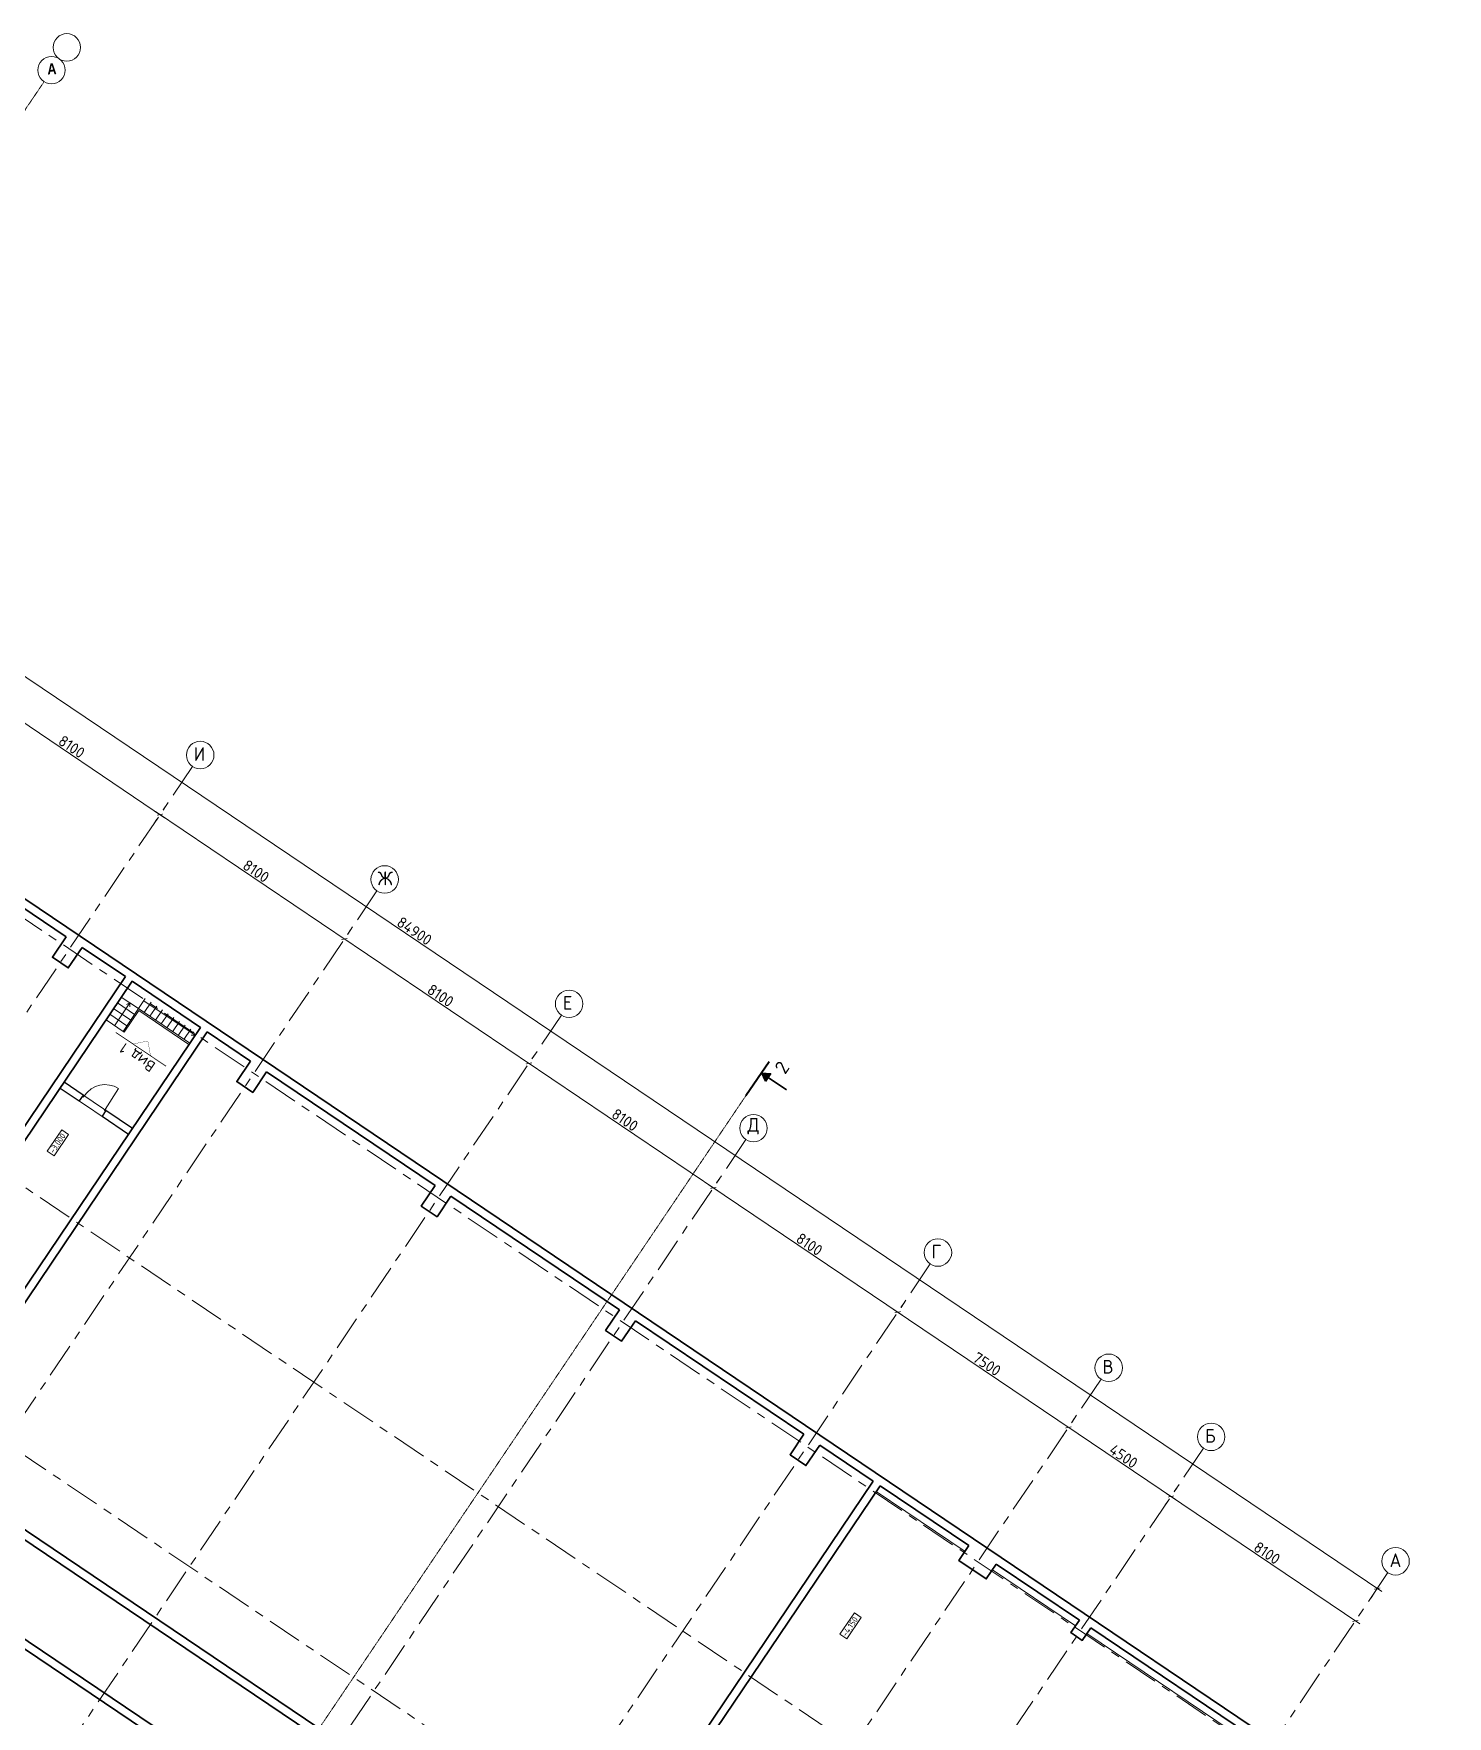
# Model space of a CAD drawing. Header units: millimetres. Extents: x -813692 to 807431, y 0 to 1813163.
# Drawn here: x 95251 to 146726, y 911334 to 972604 of the extents above; entities that cross this region are included whole.
import ezdxf

# ---------------------------------------------------------------- set-up
doc = ezdxf.new("R2010")
doc.units = ezdxf.units.MM
for name, pattern in [('__Линия сетки__ш12_5 п3_0 ш3_0 п3_0_', [21.5, 12.5, -3, 3, -3]), ('KRST_Штрих__ш0_5 п0_5_', [1.0584, 0.5292, -0.5292]), ('Линия сетки', [22.225, 12.7, -3.175, 3.175, -3.175])]:
    doc.linetypes.add(name, pattern=pattern)
for name, color, linetype, lineweight in [('A-ANNO-DIMS', 7, 'Continuous', 9), ('KR_0.35', 252, 'Continuous', 35), ('S-GRID', 252, 'Continuous', 9), ('АР_двери', 252, 'Continuous', 0), ('АР_кирпич250', 252, 'Continuous', 30), ('АР_монолит', 252, 'Continuous', 50), ('АР_Отметка на плане', 252, 'Continuous', 15), ('АР_Площади', 252, 'Continuous', 0), ('АР_тонкая линия', 252, 'Continuous', 5)]:
    doc.layers.add(name, color=color, linetype=linetype, lineweight=lineweight)
doc.layers.add('Ар_разрез секция В', color=252, linetype='Continuous')
doc.styles.add('Arial Narrow_B', font='ARIALNB.TTF', dxfattribs={"height": 1250})
doc.styles.add('GOST 2.304', font='')
doc.styles.add('ISOCPEUR_1', font='isocpeur.ttf', dxfattribs={"height": 200})
doc.styles.get('GOST 2.304').set_extended_font_data('GOST Common')
doc.dimstyles.new('М-200', dxfattribs={"dimtxt": 400, "dimasz": 160, "dimexe": 200, "dimexo": 400, "dimgap": 50, "dimtad": 1, "dimdec": 0, "dimzin": 0, "dimdsep": 46, "dimtxsty": 'GOST 2.304', "dimblk": 'ARCHTICK', "dimcen": 180, "dimdle": 200, "dimadec": 0, "dimazin": 0, "dimtfac": 1, "dimtdec": 0, "dimtmove": 1, "dimatfit": 0, "dimfxl": 1, "dimtolj": 1, "dimtzin": 0, "dimarcsym": 0})

# ---------------------------------------------------------------- blocks, each defined once
blk = doc.blocks.new('КР_подвал')
at = {"layer": 'KR_0.35', "ltscale": 200}
for points in [[(251583, 91527), (307390, 174265), (377983, 126649), (322176, 43911)], [(327658, 160232), (333793, 156094)], [(333793, 156094), (333290, 155348), (333870, 154956), (334374, 155702)], [(334374, 155702), (335949, 154640)], [(335949, 154640), (325464, 139095)], [(336198, 154472), (325545, 138679)], [(336198, 154472), (338685, 152794)], [(338685, 152794), (328032, 137001)], [(338933, 152627), (328449, 137082)], [(338933, 152627), (340509, 151564)], [(340509, 151564), (340005, 150818), (340586, 150427), (341089, 151173)], [(341089, 151173), (347224, 147035)], [(347224, 147035), (346720, 146289), (347301, 145897), (347804, 146643)], [(347804, 146643), (353939, 142505)], [(353939, 142505), (353436, 141759), (354016, 141368), (354519, 142114)], [(354519, 142114), (360654, 137976)], [(360654, 137976), (360151, 137230), (360731, 136838), (361234, 137584)], [(361234, 137584), (363183, 136270)], [(352779, 120309), (328032, 137001)], [(352698, 120726), (328449, 137082)], [(352698, 120726), (363183, 136270)], [(352779, 120309), (363431, 136103)], [(363431, 136103), (366665, 133922)], [(351101, 117822), (326354, 134514)], [(350685, 117741), (326435, 134098)], [(366665, 133922), (366301, 133383), (367296, 132712), (367660, 133251)], [(367660, 133251), (370686, 131210)], [(370686, 131210), (370378, 130754), (370792, 130474), (371100, 130930)], [(371100, 130930), (377401, 126680)]]:
    blk.add_lwpolyline(points, dxfattribs=at)
blk = doc.blocks.new('Д-1000-ОП-Л')
at = {"layer": 'АР_двери'}
for points in [[(-318.5, -560), (-318.5, 340)], [(-1268.5, -560), (-1218.5, -560), (-1218.5, -610), (-1268.5, -610), (-1268.5, -560)], [(-318.5, -560), (-268.5, -560), (-268.5, -610), (-318.5, -610), (-318.5, -560)]]:
    blk.add_lwpolyline(points, dxfattribs=at)
blk.add_arc((-318.5, -560), 900, 90, 180, dxfattribs=at)
blk = doc.blocks.new('_ArchTick')
at = {"color": 0, "linetype": 'ByBlock', "const_width": 0.15}
blk.add_lwpolyline([(-0.5, -0.5), (0.5, 0.5)], dxfattribs=at)
blk = doc.blocks.new('*D25')
at = {"layer": 'A-ANNO-DIMS', "color": 0, "lineweight": -2, "transparency": 16777216}
for p, q in [((-23452, -82483), (-30499, -77730)), ((-30109, -77510), (-30221, -77676)), ((-23394, -82039), (-23506, -82205))]:
    blk.add_line(p, q, dxfattribs=at)
at = {"layer": 'Defpoints', "color": 0, "lineweight": 30, "transparency": 16777216}
for p in [(-30333, -77841), (-30333, -77841), (-23618, -82371)]:
    blk.add_point(p, dxfattribs=at)
at = {"layer": 'A-ANNO-DIMS', "color": 0, "lineweight": -2, "transparency": 16777216, "xscale": 160, "yscale": 160, "zscale": 160}
for p, rotation in [((-30333, -77841), 145.999999025953), ((-23618, -82371), 325.999999025953)]:
    blk.add_blockref('_ArchTick', p, dxfattribs=dict(at, rotation=rotation))
at = {"layer": 'A-ANNO-DIMS', "color": 0, "transparency": 16777216, "insert": (-26836, -79899), "char_height": 400, "attachment_point": 5, "rotation": 326, "style": 'GOST 2.304'}
blk.add_mtext('\\A1;8100', dxfattribs=at)
blk = doc.blocks.new('*D26')
at = {"layer": 'A-ANNO-DIMS', "color": 0, "lineweight": -2, "transparency": 16777216}
for p, q in [((-30167, -77953), (-34229, -75213)), ((-34287, -75657), (-34176, -75491)), ((-30557, -78173), (-30445, -78007))]:
    blk.add_line(p, q, dxfattribs=at)
at = {"layer": 'Defpoints', "color": 0, "lineweight": 30, "transparency": 16777216}
for p in [(-34064, -75325), (-34064, -75325), (-30333, -77841)]:
    blk.add_point(p, dxfattribs=at)
at = {"layer": 'A-ANNO-DIMS', "color": 0, "lineweight": -2, "transparency": 16777216, "xscale": 160, "yscale": 160, "zscale": 160}
for p, rotation in [((-34064, -75325), 145.9999990259536), ((-30333, -77841), 325.9999990259536)]:
    blk.add_blockref('_ArchTick', p, dxfattribs=dict(at, rotation=rotation))
at = {"layer": 'A-ANNO-DIMS', "color": 0, "transparency": 16777216, "insert": (-32059, -76376), "char_height": 400, "attachment_point": 5, "rotation": 326, "style": 'GOST 2.304'}
blk.add_mtext('\\A1;4500', dxfattribs=at)
blk = doc.blocks.new('*D27')
at = {"layer": 'A-ANNO-DIMS', "color": 0, "lineweight": -2, "transparency": 16777216}
for p, q in [((-33898, -75437), (-40447, -71019)), ((-40058, -70799), (-40170, -70965)), ((-33840, -74993), (-33952, -75159))]:
    blk.add_line(p, q, dxfattribs=at)
at = {"layer": 'Defpoints', "color": 0, "lineweight": 30, "transparency": 16777216}
for p in [(-40281, -71131), (-40281, -71131), (-34064, -75325)]:
    blk.add_point(p, dxfattribs=at)
at = {"layer": 'A-ANNO-DIMS', "color": 0, "lineweight": -2, "transparency": 16777216, "xscale": 160, "yscale": 160, "zscale": 160}
for p, rotation in [((-40281, -71131), 145.9999990259534), ((-34064, -75325), 325.9999990259533)]:
    blk.add_blockref('_ArchTick', p, dxfattribs=dict(at, rotation=rotation))
at = {"layer": 'A-ANNO-DIMS', "color": 0, "transparency": 16777216, "insert": (-37033, -73021), "char_height": 400, "attachment_point": 5, "rotation": 326, "style": 'GOST 2.304'}
blk.add_mtext('\\A1;7500', dxfattribs=at)
blk = doc.blocks.new('*D28')
at = {"layer": 'A-ANNO-DIMS', "color": 0, "lineweight": -2, "transparency": 16777216}
for p, q in [((-40116, -71243), (-47162, -66490)), ((-46773, -66270), (-46885, -66436)), ((-40058, -70799), (-40170, -70965))]:
    blk.add_line(p, q, dxfattribs=at)
at = {"layer": 'Defpoints', "color": 0, "lineweight": 30, "transparency": 16777216}
for p in [(-46997, -66602), (-46997, -66602), (-40281, -71131)]:
    blk.add_point(p, dxfattribs=at)
at = {"layer": 'A-ANNO-DIMS', "color": 0, "lineweight": -2, "transparency": 16777216, "xscale": 160, "yscale": 160, "zscale": 160}
for p, rotation in [((-46997, -66602), 145.9999990259534), ((-40281, -71131), 325.9999990259533)]:
    blk.add_blockref('_ArchTick', p, dxfattribs=dict(at, rotation=rotation))
at = {"layer": 'A-ANNO-DIMS', "color": 0, "transparency": 16777216, "insert": (-43499, -68659), "char_height": 400, "attachment_point": 5, "rotation": 326, "style": 'GOST 2.304'}
blk.add_mtext('\\A1;8100', dxfattribs=at)
blk = doc.blocks.new('*D29')
at = {"layer": 'A-ANNO-DIMS', "color": 0, "lineweight": -2, "transparency": 16777216}
for p, q in [((-53488, -61740), (-53600, -61906)), ((-46831, -66713), (-53878, -61960)), ((-46773, -66270), (-46885, -66436))]:
    blk.add_line(p, q, dxfattribs=at)
at = {"layer": 'Defpoints', "color": 0, "lineweight": 30, "transparency": 16777216}
for p in [(-53712, -62072), (-53712, -62072), (-46997, -66602)]:
    blk.add_point(p, dxfattribs=at)
at = {"layer": 'A-ANNO-DIMS', "color": 0, "lineweight": -2, "transparency": 16777216, "xscale": 160, "yscale": 160, "zscale": 160}
for p, rotation in [((-53712, -62072), 145.9999990259529), ((-46997, -66602), 325.9999990259529)]:
    blk.add_blockref('_ArchTick', p, dxfattribs=dict(at, rotation=rotation))
at = {"layer": 'A-ANNO-DIMS', "color": 0, "transparency": 16777216, "insert": (-50214, -64130), "char_height": 400, "attachment_point": 5, "rotation": 326, "style": 'GOST 2.304'}
blk.add_mtext('\\A1;8100', dxfattribs=at)
blk = doc.blocks.new('*D30')
at = {"layer": 'A-ANNO-DIMS', "color": 0, "lineweight": -2, "transparency": 16777216}
for p, q in [((-53546, -62184), (-60593, -57431)), ((-60203, -57211), (-60315, -57377)), ((-53488, -61740), (-53600, -61906))]:
    blk.add_line(p, q, dxfattribs=at)
at = {"layer": 'Defpoints', "color": 0, "lineweight": 30, "transparency": 16777216}
for p in [(-60427, -57543), (-60427, -57543), (-53712, -62072)]:
    blk.add_point(p, dxfattribs=at)
at = {"layer": 'A-ANNO-DIMS', "color": 0, "lineweight": -2, "transparency": 16777216, "xscale": 160, "yscale": 160, "zscale": 160}
for p, rotation in [((-60427, -57543), 145.9999990259532), ((-53712, -62072), 325.9999990259532)]:
    blk.add_blockref('_ArchTick', p, dxfattribs=dict(at, rotation=rotation))
at = {"layer": 'A-ANNO-DIMS', "color": 0, "transparency": 16777216, "insert": (-56930, -59600), "char_height": 400, "attachment_point": 5, "rotation": 326, "style": 'GOST 2.304'}
blk.add_mtext('\\A1;8100', dxfattribs=at)
blk = doc.blocks.new('*D31')
at = {"layer": 'A-ANNO-DIMS', "color": 0, "lineweight": -2, "transparency": 16777216}
for p, q in [((-66919, -52682), (-67030, -52847)), ((-60261, -57654), (-67308, -52901)), ((-60203, -57211), (-60315, -57377))]:
    blk.add_line(p, q, dxfattribs=at)
at = {"layer": 'Defpoints', "color": 0, "lineweight": 30, "transparency": 16777216}
for p in [(-67142, -53013), (-67142, -53013), (-60427, -57543)]:
    blk.add_point(p, dxfattribs=at)
at = {"layer": 'A-ANNO-DIMS', "color": 0, "lineweight": -2, "transparency": 16777216, "xscale": 160, "yscale": 160, "zscale": 160}
for p, rotation in [((-67142, -53013), 145.9999990259532), ((-60427, -57543), 325.9999990259532)]:
    blk.add_blockref('_ArchTick', p, dxfattribs=dict(at, rotation=rotation))
at = {"layer": 'A-ANNO-DIMS', "color": 0, "transparency": 16777216, "insert": (-63645, -55071), "char_height": 400, "attachment_point": 5, "rotation": 326, "style": 'GOST 2.304'}
blk.add_mtext('\\A1;8100', dxfattribs=at)
blk = doc.blocks.new('*D32')
at = {"layer": 'A-ANNO-DIMS', "color": 0, "lineweight": -2, "transparency": 16777216}
for p, q in [((-66976, -53125), (-74023, -48372)), ((-74081, -48815), (-73969, -48650)), ((-67366, -53345), (-67254, -53179))]:
    blk.add_line(p, q, dxfattribs=at)
at = {"layer": 'Defpoints', "color": 0, "lineweight": 30, "transparency": 16777216}
for p in [(-73857, -48484), (-73857, -48484), (-67142, -53013)]:
    blk.add_point(p, dxfattribs=at)
at = {"layer": 'A-ANNO-DIMS', "color": 0, "lineweight": -2, "transparency": 16777216, "xscale": 160, "yscale": 160, "zscale": 160}
for p, rotation in [((-73857, -48484), 145.9999990259534), ((-67142, -53013), 325.9999990259533)]:
    blk.add_blockref('_ArchTick', p, dxfattribs=dict(at, rotation=rotation))
at = {"layer": 'A-ANNO-DIMS', "color": 0, "transparency": 16777216, "insert": (-70360, -50541), "char_height": 400, "attachment_point": 5, "rotation": 326, "style": 'GOST 2.304'}
blk.add_mtext('\\A1;8100', dxfattribs=at)
blk = doc.blocks.new('*D36')
at = {"layer": 'A-ANNO-DIMS', "color": 0, "lineweight": -2, "transparency": 16777216}
for p, q in [((-22659, -81307), (-93376, -33608)), ((-93434, -34052), (-93322, -33886)), ((-23049, -81527), (-22937, -81361))]:
    blk.add_line(p, q, dxfattribs=at)
at = {"layer": 'Defpoints', "color": 0, "lineweight": 30, "transparency": 16777216}
for p in [(-93210, -33720), (-93210, -33720), (-22825, -81196)]:
    blk.add_point(p, dxfattribs=at)
at = {"layer": 'A-ANNO-DIMS', "color": 0, "lineweight": -2, "transparency": 16777216, "xscale": 160, "yscale": 160, "zscale": 160}
for p, rotation in [((-93210, -33720), 145.9999990259533), ((-22825, -81196), 325.9999990259533)]:
    blk.add_blockref('_ArchTick', p, dxfattribs=dict(at, rotation=rotation))
at = {"layer": 'A-ANNO-DIMS', "color": 0, "transparency": 16777216, "insert": (-57878, -57251), "char_height": 400, "attachment_point": 5, "rotation": 326, "style": 'GOST 2.304'}
blk.add_mtext('\\A1;84900', dxfattribs=at)
blk = doc.blocks.new('разрез 4-4')
at = {"layer": 'Ар_разрез секция В'}
h = blk.add_hatch(color=256, dxfattribs=at)
h.dxf.hatch_style = 1
h.paths.add_polyline_path([(2400, 867), (2110, 1063), (2085, 714)])
h = blk.add_hatch(color=256, dxfattribs=at)
h.dxf.hatch_style = 1
h.paths.add_polyline_path([(85051, -54883), (84761, -54688), (84737, -55037)])
at = {"layer": 'Ар_разрез секция В', "lineweight": 35}
for points in [[(2255, 965), (2702, 1628)], [(84906, -54786), (85353, -54122)]]:
    blk.add_lwpolyline(points, dxfattribs=at)
at = {"layer": 'Ар_разрез секция В', "lineweight": 40}
for points in [[(2914, 154), (1671, 993)], [(85152, -55315), (83908, -54477)]]:
    blk.add_lwpolyline(points, dxfattribs=at)
at = {"layer": 'Ар_разрез секция В'}
for points in [[(2400, 867), (2085, 714), (2110, 1063), (2400, 867)], [(85051, -54883), (84737, -55037), (84761, -54688), (85051, -54883)]]:
    blk.add_lwpolyline(points, dxfattribs=at)
at = {"layer": 'Ар_разрез секция В', "linetype": 'KRST_Штрих__ш0_5 п0_5_', "lineweight": 0, "ltscale": 10}
blk.add_lwpolyline([(2914, 154), (83908, -54477)], dxfattribs=at)
at = {"layer": 'Ар_разрез секция В', "char_height": 500, "width": 15970.09, "attachment_point": 4, "rotation": 56, "style": 'ISOCPEUR_1'}
for insert in [(2046, 1628), (85394, -54703)]:
    blk.add_mtext('\\A1;4', dxfattribs=dict(at, insert=insert))
blk = doc.blocks.new('разрез 2 блок в')
at = {"layer": 'Ар_разрез секция В'}
h = blk.add_hatch(color=256, dxfattribs=at)
h.dxf.hatch_style = 1
h.paths.add_polyline_path([(2465, -671), (2661, -381), (2312, -357)])
at = {"layer": 'Ар_разрез секция В', "lineweight": 40}
blk.add_lwpolyline([(1753, -1186), (2592, 58)], dxfattribs=at)
at = {"layer": 'Ар_разрез секция В'}
blk.add_lwpolyline([(2465, -671), (2312, -357), (2661, -381), (2465, -671)], dxfattribs=at)
at = {"layer": 'Ар_разрез секция В', "lineweight": 35}
blk.add_lwpolyline([(2563, -526), (3226, -974)], dxfattribs=at)
at = {"layer": 'Ар_разрез секция В', "linetype": 'KRST_Штрих__ш0_5 п0_5_', "lineweight": 0, "ltscale": 10}
blk.add_lwpolyline([(-58994, -91247), (1753, -1186)], dxfattribs=at)
at = {"layer": 'Ар_разрез секция В', "insert": (2969, -307), "char_height": 500, "width": 15970.09, "attachment_point": 4, "rotation": 56, "style": 'ISOCPEUR_1'}
blk.add_mtext('\\A1;2', dxfattribs=at)
blk = doc.blocks.new('Оси200')
at = {"layer": 'S-GRID', "linetype": 'Линия сетки', "ltscale": 100}
for p, q in [((-98298.7, -39117.8), (-20269.3, -91749.3)), ((-102828.1, -45833), (-24798.8, -98464.5)), ((-65958.1, -51257.5), (-125914.9, -140147.2)), ((-107357.6, -52548.2), (-29328.3, -105179.7)), ((-107357.6, -52548.2), (-29328.2, -105179.7)), ((-59242.8, -55787), (-119199.7, -144676.7)), ((-52527.6, -60316.4), (-112484.5, -149206.1)), ((-45812.4, -64845.9), (-105769.3, -153735.6)), ((-39097.2, -69375.3), (-99054.1, -158265.1)), ((-32879.5, -73569.3), (-92836.3, -162459)), ((-29148.8, -76085.7), (-89105.7, -164975.4)), ((-22433.6, -80615.1), (-82390.5, -169504.8))]:
    blk.add_line(p, q, dxfattribs=at)
at = {"layer": 'S-GRID'}
for centre in [(-65678.5, -50843), (-58963.3, -55372.4), (-52248, -59901.9), (-45532.8, -64431.4), (-38817.6, -68960.8), (-32599.9, -73154.8), (-28869.2, -75671.1), (-22154, -80200.6)]:
    blk.add_circle(centre, 500, dxfattribs=at)
at = {"layer": 'S-GRID', "char_height": 500, "attachment_point": 5, "rotation": 359.9, "style": 'GOST 2.304'}
for s, insert in [('И', (-65707.3, -50806.4)), ('Ж', (-58942.1, -55335.8)), ('Е', (-52301.9, -59865.3)), ('Д', (-45536.6, -64357.4)), ('Г', (-38871.5, -68924.2)), ('В', (-32628.7, -73118.2)), ('Б', (-28898.1, -75634.6)), ('А', (-22157.9, -80164.1))]:
    blk.add_mtext(s, dxfattribs=dict(at, insert=insert))
at = {"layer": 'A-ANNO-DIMS'}
for p1, p2, picture, middle in [((-22825.1, -81195.6), (-93210.4, -33720.1), '*D36', (-57878, -57250.6)), ((-67142.3, -53013.2), (-73857.5, -48483.7), '*D32', (-70360.1, -50541.2)), ((-60427.1, -57542.6), (-67142.3, -53013.2), '*D31', (-63644.9, -55070.7)), ((-53711.9, -62072.1), (-60427.1, -57542.6), '*D30', (-56929.7, -59600.1)), ((-46996.7, -66601.6), (-53711.9, -62072.1), '*D29', (-50214.5, -64129.6)), ((-40281.5, -71131), (-46996.7, -66601.6), '*D28', (-43499.3, -68659)), ((-34063.7, -75325), (-40281.5, -71131), '*D27', (-37032.8, -73020.7)), ((-30333, -77841.4), (-34063.7, -75325), '*D26', (-32058.5, -76375.9)), ((-23617.8, -82370.8), (-30333, -77841.4), '*D25', (-26835.6, -79898.8))]:
    dim = blk.add_aligned_dim(p1=p1, p2=p2, distance=0, dimstyle='М-200', dxfattribs=at)
    dim.commit()
    dim.dimension.update_dxf_attribs({"geometry": picture, "text_midpoint": middle})

msp = doc.modelspace()

# ---------------------------------------------------------------- linework, layer by layer
at = {"layer": 'АР_кирпич250', "linetype": 'Continuous'}
for p, q in [((97053.4, 933950.4), (96913.6, 933743.2)), ((97882.4, 933391.3), (97742.6, 933184))]:
    msp.add_line(p, q, dxfattribs=at)
at = {"layer": 'АР_кирпич250', "linetype": 'Continuous', "flags": 128}
for points in [[(97053.4, 933950.4), (96357, 934420.2)], [(96217.2, 934212.9), (96913.6, 933743.2)], [(97742.6, 933184), (98704.3, 932535.3)], [(98844.1, 932742.6), (97882.4, 933391.3)]]:
    msp.add_lwpolyline(points, dxfattribs=at)
at = {"layer": 'АР_Отметка на плане'}
for points in [[(95746.7, 931913.8), (96272.2, 932692.9), (96520.3, 932525.5), (95994.8, 931746.5)], [(124609.6, 914322.4), (125135.1, 915101.4), (125383.2, 914934.1), (124857.7, 914155)]]:
    msp.add_lwpolyline(points, close=True, dxfattribs=at)
at = {"layer": 'АР_Площади', "ltscale": 0.5}
for points in [[(98844.1, 932742.6), (96357, 934420.1), (98839, 938099.8), (101326.1, 936422.2), (98844.1, 932742.6)], [(64099.9, 934934.4), (65777.4, 937421.4), (72100.8, 933156.3), (71932.9, 932907.5), (73010.5, 932180.7), (73178.3, 932429.4), (88186.2, 922306.4), (96217.2, 934212.9), (98704.4, 932535.3), (88995.9, 918141.9), (64099.9, 934934.4)], [(89095.3, 918074.8), (90772.8, 920561.8), (115320.4, 904004.2), (113643.1, 901517.1), (89095.2, 918074.7)], [(135706.3, 903522.1), (135374.8, 903746), (135318.9, 903663), (129266.9, 907745.2), (129322.7, 907827.9), (124804.4, 910875.5), (124413, 910295.2), (125242, 909736), (121104, 903601.1), (117041.7, 906341.2), (125933, 919522.8), (129166.1, 917342), (128942.5, 917010.4), (129937.4, 916339.6), (130161, 916671), (133187, 914629.9), (133019.2, 914381.2), (133433.8, 914101.8), (133601.5, 914350.3), (139902.2, 910100.5), (139734.4, 909851.8), (139900.4, 909740.1), (135703.2, 903524.3)]]:
    msp.add_lwpolyline(points, dxfattribs=at)
at = {"layer": 'АР_тонкая линия', "linetype": '__Линия сетки__ш12_5 п3_0 ш3_0 п3_0_'}
msp.add_line((81445.5, 949891.8), (95631.1, 970855), dxfattribs=at)
at = {"layer": 'АР_тонкая линия', "linetype": 'Continuous'}
for p, q in [((99064.9, 937103), (98443.2, 937522.4)), ((99316.7, 937475.7), (99065.4, 937102.7)), ((98023.8, 936900.6), (98645.6, 936481.2)), ((98163.6, 937107.9), (98785.4, 936688.5)), ((98198.3, 936481.3), (98757.5, 937310.4)), ((98303.4, 937315.1), (98925.2, 936895.7)), ((98505.9, 936273.9), (99065.4, 937102.7)), ((98547.2, 936246), (99079.1, 937034.5)), ((99065.1, 937102.9), (100933.5, 935844)), ((99079.2, 937034.4), (100905.5, 935802.5)), ((99260.9, 937393.3), (101127.7, 936134.1)), ((99523.9, 937336), (99272.4, 936963.2)), ((99731.1, 937196.2), (99479.7, 936823.5)), ((99687.1, 936683.8), (99938.4, 937056.4)), ((100145.6, 936916.6), (99894.4, 936544.1)), ((98547.2, 936246), (97888.2, 936690.5)), ((100101.7, 936404.4), (100352.9, 936776.8)), ((100560.2, 936637), (100309, 936264.7)), ((100767.4, 936497.2), (100516.4, 936125)), ((100974.7, 936357.4), (100723.7, 935985.3))]:
    msp.add_line(p, q, dxfattribs=at)
at = {"layer": 'АР_тонкая линия'}
for p, q in [((98755.8, 937309.7), (98629.3, 937253.2)), ((98755.8, 937309.7), (98750.8, 937171.3)), ((101129.8, 936134), (101073.2, 936260.5)), ((101129.8, 936134), (100991.4, 936139))]:
    msp.add_line(p, q, dxfattribs=at)
at = {"layer": 'АР_тонкая линия', "elevation": -10}
msp.add_lwpolyline([(100071.2, 935007, 30, 30, 0), (98242.3, 936236.6, 0, 0, 0)], format="xyseb", dxfattribs=at)
at = {"layer": 'АР_тонкая линия', "const_width": 10}
for points in [[(98869.9, 935813.9), (99408.7, 935927.9)], [(99506.5, 935386), (99408.7, 935927.9)]]:
    msp.add_lwpolyline(points, dxfattribs=at)
at = {"layer": 'АР_тонкая линия'}
for centre in [(96460.4, 972104.3), (95900.2, 971276.4)]:
    msp.add_circle(centre, 500, dxfattribs=at)

# ---------------------------------------------------------------- block references
at = {"layer": 'A-ANNO-DIMS', "color": 18, "lineweight": 0, "true_color": 0x000000}
msp.add_blockref('Оси200', (166995, 997181.2), dxfattribs=at)
at = {"layer": 'АР_двери', "rotation": 327.1638474444194}
msp.add_blockref('Д-1000-ОП-Л', (98422.9, 933733.1), dxfattribs=at)
at = {"layer": 'АР_монолит'}
msp.add_blockref('КР_подвал', (-237358.6, 783627.7), dxfattribs=at)
at = {"layer": 'Ар_разрез секция В'}
for name, p in [('разрез 2 блок в', (119435.1, 935126.2)), ('разрез 4-4', (34626.8, 917393.8))]:
    msp.add_blockref(name, p, dxfattribs=at)

# ---------------------------------------------------------------- texts
at = {"layer": 'АР_Отметка на плане', "char_height": 220, "attachment_point": 7, "rotation": 56, "style": 'GOST 2.304'}
for s, insert in [('-3.000', (95984, 931809)), ('-4.150', (124846.9, 914217.5))]:
    msp.add_mtext(s, dxfattribs=dict(at, insert=insert))
at = {"layer": 'АР_тонкая линия'}
for s, rotation, style, p in [('А', 2.679544, 'Arial Narrow_B', (95758.1, 971115.3)), ('Вид 1', 145.999999, 'GOST 2.304', (99719.4, 935100.9, -10))]:
    msp.add_text(s, height=400, rotation=rotation, dxfattribs=dict(at, style=style)).set_placement(p)

doc.saveas('drawing.dxf')
